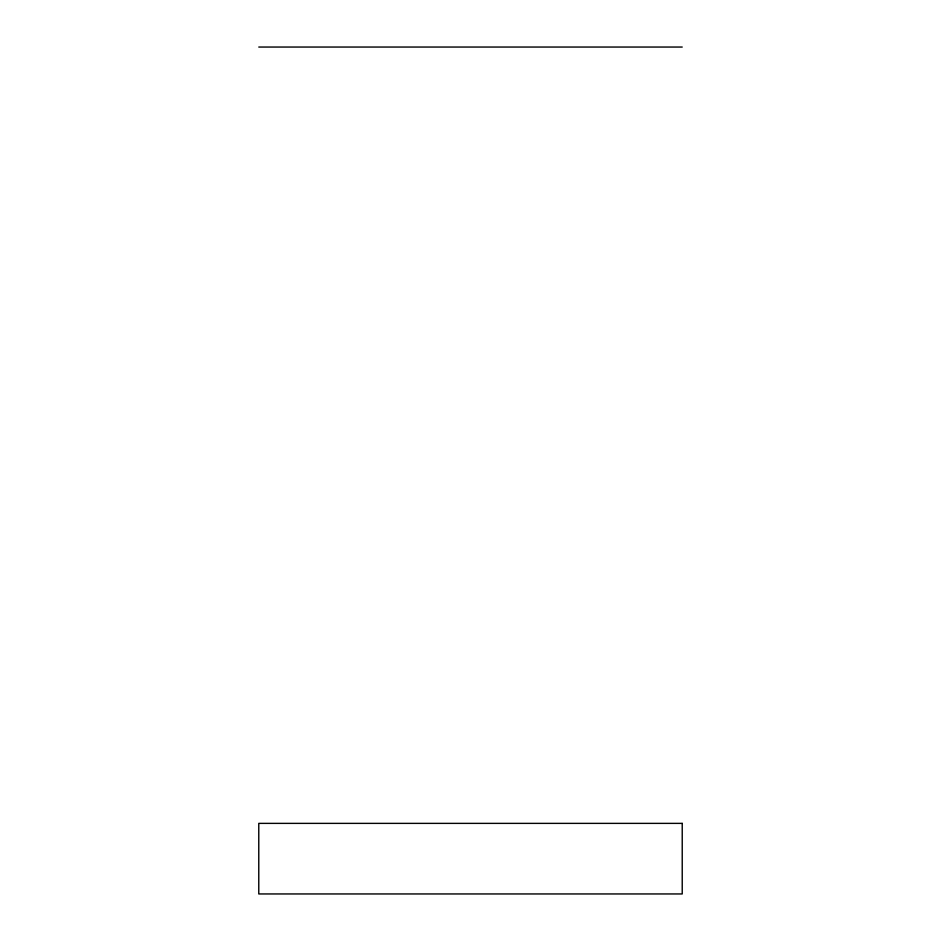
<?xml version="1.0" encoding="UTF-8"?>
<svg xmlns="http://www.w3.org/2000/svg" width="941" height="941" viewBox="0 0 941 941"><rect width="100%" height="100%" fill="white"/><g stroke="black" fill="none" stroke-linecap="round" stroke-linejoin="round"><path stroke-width="1.41" d="M258.775 47.05L682.225 47.05M682.225 823.375L258.775 823.375L258.775 893.95L682.225 893.95L682.225 823.375"/></g></svg>
